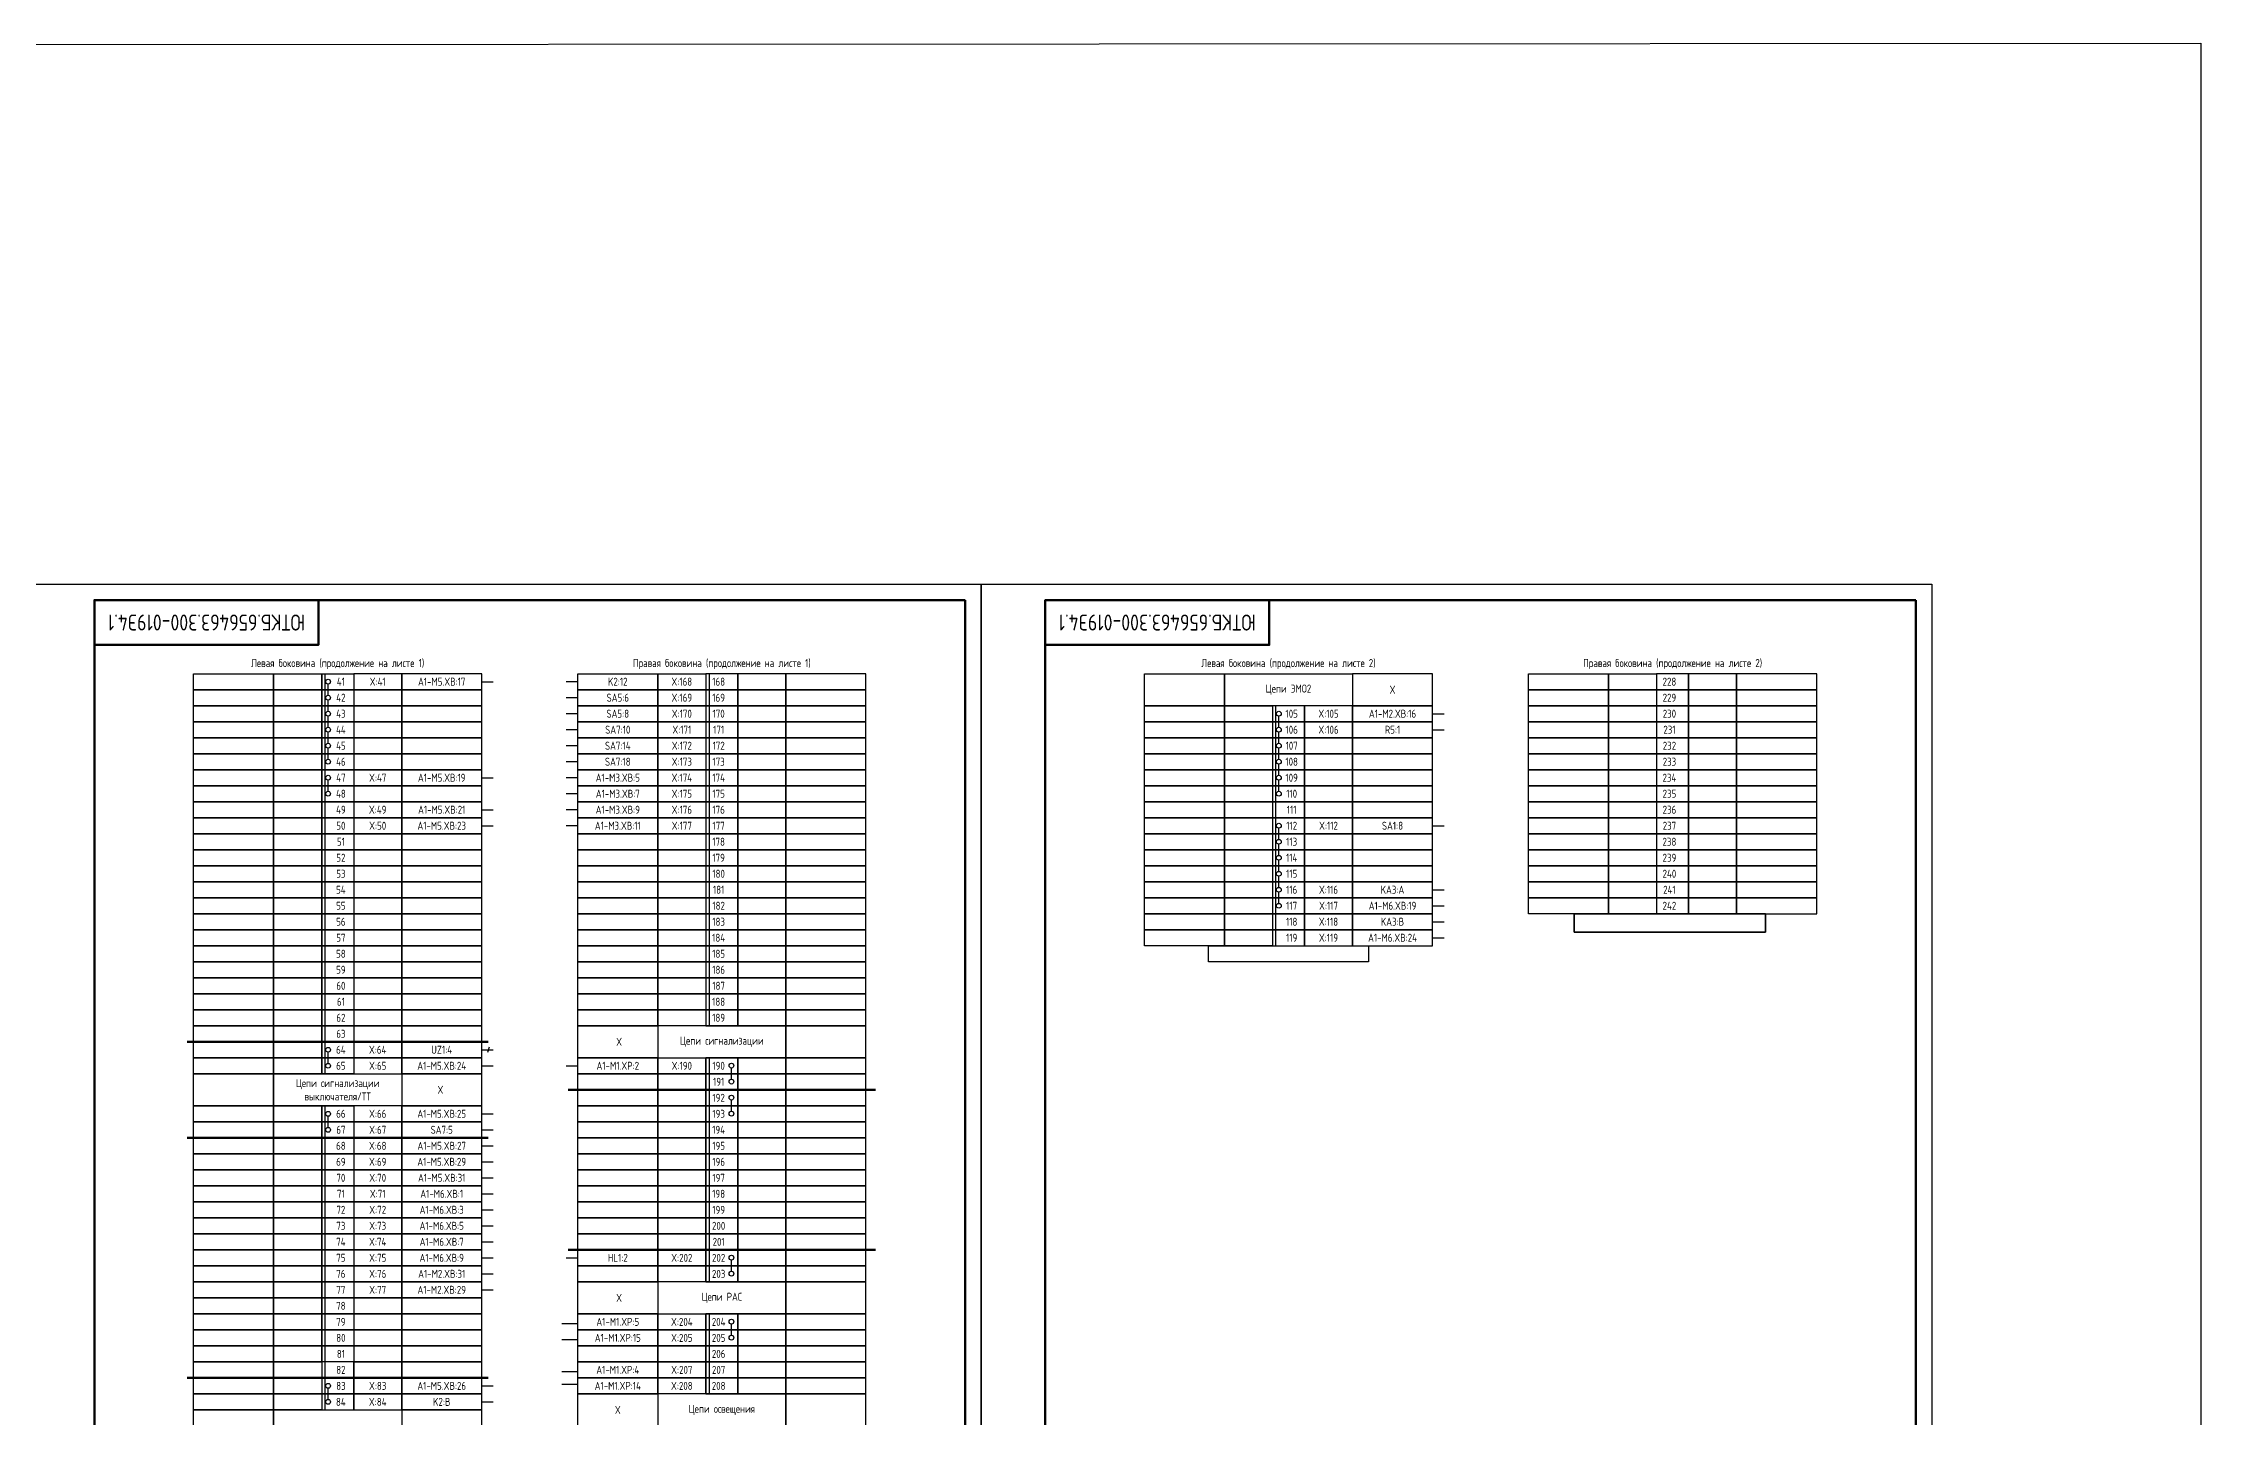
# Model space of a CAD drawing. Header units: millimetres. Extents: x -920 to 3495, y -90 to 589.
# Drawn here: x 2821 to 3495, y 160 to 589 of the extents above; entities that cross this region are included whole.
import ezdxf

# ---------------------------------------------------------------- set-up
doc = ezdxf.new("R2010")
doc.units = ezdxf.units.MM
doc.styles.add('Gost_type_A', font='GOST_A.TTF')

# ---------------------------------------------------------------- blocks, each defined once
blk = doc.blocks.new('Штамп угловой верхний')
at = {"lineweight": 50}
blk.add_lwpolyline([(0, 0), (70, 0), (70, -14), (0, -14)], close=True, dxfattribs=at)

msp = doc.modelspace()

# ---------------------------------------------------------------- linework, layer by layer
for p, q in [((2909, 392), (2909, 267)), ((3029, 392), (3029, 282)), ((2910, 385.25), (2910, 388.75)), ((2958, 389.5), (2961.62, 389.5)), ((2988, 389.5), (2984.38, 389.5)), ((2988, 384.5), (2984.38, 384.5)), ((2910, 380.25), (2910, 383.75)), ((2910, 375.25), (2910, 378.75)), ((2988, 379.5), (2984.38, 379.5)), ((3206, 382), (3206, 307)), ((3207, 375.25), (3207, 378.75)), ((3255, 379.5), (3258.62, 379.5)), ((2910, 370.25), (2910, 373.75)), ((2988, 374.5), (2984.38, 374.5)), ((3207, 370.25), (3207, 373.75)), ((3255, 374.5), (3258.62, 374.5)), ((2910, 365.25), (2910, 368.75)), ((2988, 369.5), (2984.38, 369.5)), ((2988, 364.5), (2984.38, 364.5)), ((3207, 365.25), (3207, 368.75)), ((2910, 355.25), (2910, 358.75)), ((2958, 359.5), (2961.62, 359.5)), ((2988, 359.5), (2984.38, 359.5)), ((3207, 360.25), (3207, 363.75)), ((3207, 355.25), (3207, 358.75)), ((2988, 354.5), (2984.38, 354.5)), ((2958, 349.5), (2961.62, 349.5)), ((2958, 344.5), (2961.62, 344.5)), ((2988, 349.5), (2984.38, 349.5)), ((2988, 344.5), (2984.38, 344.5)), ((3207, 340.25), (3207, 343.75)), ((3255, 344.5), (3258.62, 344.5)), ((3207, 335.25), (3207, 338.75)), ((3207, 330.25), (3207, 333.75)), ((3207, 325.25), (3207, 328.75)), ((3207, 320.25), (3207, 323.75)), ((3255, 324.5), (3258.62, 324.5)), ((3255, 319.5), (3258.62, 319.5)), ((3255, 314.5), (3258.62, 314.5)), ((3255, 309.5), (3258.62, 309.5)), ((2910, 270.25), (2910, 273.75)), ((2958, 274.5), (2961.62, 274.5)), ((2960.33, 275.31), (2959.75, 273.69)), ((2958, 269.5), (2961.62, 269.5)), ((2984.38, 269.5), (2988, 269.5)), ((2909, 257), (2909, 162)), ((2910, 250.25), (2910, 253.75)), ((2958, 254.5), (2961.62, 254.5)), ((2958, 249.5), (2961.62, 249.5)), ((2958, 244.5), (2961.62, 244.5)), ((2958, 239.5), (2961.62, 239.5)), ((2958, 234.5), (2961.62, 234.5)), ((2958, 229.5), (2961.62, 229.5)), ((2958, 224.5), (2961.62, 224.5)), ((2958, 219.5), (2961.62, 219.5)), ((2958, 214.5), (2961.62, 214.5)), ((2958, 209.5), (2961.62, 209.5)), ((2984.38, 209.5), (2988, 209.5)), ((2958, 204.5), (2961.62, 204.5)), ((2958, 199.5), (2961.62, 199.5)), ((2983, 189), (2988, 189)), ((2983, 184), (2988, 184)), ((2910, 165.25), (2910, 168.75)), ((2958, 169.5), (2961.62, 169.5)), ((2983, 174), (2988, 174)), ((2983, 170), (2988, 170)), ((2958, 164.5), (2961.62, 164.5))]:
    msp.add_line(p, q)
at = {"lineweight": 50}
for p, q in [((2866, 277), (2960, 277)), ((2985, 262), (3081, 262)), ((2866, 247), (2960, 247)), ((2985, 212), (3081, 212)), ((2866, 172), (2960, 172))]:
    msp.add_line(p, q, dxfattribs=at)
at = {"lineweight": -2}
for p, q in [((3036, 265.25), (3036, 268.75)), ((3036, 255.25), (3036, 258.75)), ((3036, 205.25), (3036, 208.75)), ((3036, 185.25), (3036, 188.75))]:
    msp.add_line(p, q, dxfattribs=at)
at = {"color": 94, "lineweight": 30}
msp.add_lwpolyline([(-920, 586), (3495, 589), (3495, -87), (-920, -90)], close=True, dxfattribs=at)
for points in [[(3114, 420), (3114, 0), (2817, 0), (2817, 420)], [(3411, 420), (3411, 0), (3114, 0), (3114, 420)], [(2868, 392), (2893, 392), (2893, 387), (2868, 387)], [(2893, 392), (2908, 392), (2908, 387), (2893, 387)], [(2908, 392), (2918, 392), (2918, 387), (2908, 387)], [(2933, 392), (2918, 392), (2918, 387), (2933, 387)], [(2958, 392), (2933, 392), (2933, 387), (2958, 387)], [(2988, 392), (3013, 392), (3013, 387), (2988, 387)], [(3013, 392), (3028, 392), (3028, 387), (3013, 387)], [(3038, 392), (3028, 392), (3028, 387), (3038, 387)], [(3053, 392), (3038, 392), (3038, 387), (3053, 387)], [(3078, 392), (3053, 392), (3053, 387), (3078, 387)], [(3165, 392), (3190, 392), (3190, 382), (3165, 382)], [(3190, 392), (3230, 392), (3230, 382), (3190, 382)], [(3255, 392), (3230, 392), (3230, 382), (3255, 382)], [(3285, 392), (3310, 392), (3310, 387), (3285, 387)], [(3310, 392), (3325, 392), (3325, 387), (3310, 387)], [(3335, 392), (3325, 392), (3325, 387), (3335, 387)], [(3350, 392), (3335, 392), (3335, 387), (3350, 387)], [(3375, 392), (3350, 392), (3350, 387), (3375, 387)], [(2868, 387), (2893, 387), (2893, 382), (2868, 382)], [(2893, 387), (2908, 387), (2908, 382), (2893, 382)], [(2908, 387), (2918, 387), (2918, 382), (2908, 382)], [(2933, 387), (2918, 387), (2918, 382), (2933, 382)], [(2958, 387), (2933, 387), (2933, 382), (2958, 382)], [(2988, 387), (3013, 387), (3013, 382), (2988, 382)], [(3013, 387), (3028, 387), (3028, 382), (3013, 382)], [(3038, 387), (3028, 387), (3028, 382), (3038, 382)], [(3053, 387), (3038, 387), (3038, 382), (3053, 382)], [(3078, 387), (3053, 387), (3053, 382), (3078, 382)], [(3285, 387), (3310, 387), (3310, 382), (3285, 382)], [(3310, 387), (3325, 387), (3325, 382), (3310, 382)], [(3335, 387), (3325, 387), (3325, 382), (3335, 382)], [(3350, 387), (3335, 387), (3335, 382), (3350, 382)], [(3375, 387), (3350, 387), (3350, 382), (3375, 382)], [(2868, 382), (2893, 382), (2893, 377), (2868, 377)], [(2893, 382), (2908, 382), (2908, 377), (2893, 377)], [(2908, 382), (2918, 382), (2918, 377), (2908, 377)], [(2933, 382), (2918, 382), (2918, 377), (2933, 377)], [(2958, 382), (2933, 382), (2933, 377), (2958, 377)], [(2988, 382), (3013, 382), (3013, 377), (2988, 377)], [(3013, 382), (3028, 382), (3028, 377), (3013, 377)], [(3038, 382), (3028, 382), (3028, 377), (3038, 377)], [(3053, 382), (3038, 382), (3038, 377), (3053, 377)], [(3078, 382), (3053, 382), (3053, 377), (3078, 377)], [(3165, 382), (3190, 382), (3190, 377), (3165, 377)], [(3190, 382), (3205, 382), (3205, 377), (3190, 377)], [(3215, 382), (3205, 382), (3205, 377), (3215, 377)], [(3230, 382), (3215, 382), (3215, 377), (3230, 377)], [(3255, 382), (3230, 382), (3230, 377), (3255, 377)], [(3285, 382), (3310, 382), (3310, 377), (3285, 377)], [(3310, 382), (3325, 382), (3325, 377), (3310, 377)], [(3335, 382), (3325, 382), (3325, 377), (3335, 377)], [(3350, 382), (3335, 382), (3335, 377), (3350, 377)], [(3375, 382), (3350, 382), (3350, 377), (3375, 377)], [(2868, 377), (2893, 377), (2893, 372), (2868, 372)], [(2868, 372), (2893, 372), (2893, 367), (2868, 367)], [(2893, 377), (2908, 377), (2908, 372), (2893, 372)], [(2893, 372), (2908, 372), (2908, 367), (2893, 367)], [(2908, 377), (2918, 377), (2918, 372), (2908, 372)], [(2908, 372), (2918, 372), (2918, 367), (2908, 367)], [(2933, 377), (2918, 377), (2918, 372), (2933, 372)], [(2933, 372), (2918, 372), (2918, 367), (2933, 367)], [(2958, 377), (2933, 377), (2933, 372), (2958, 372)], [(2958, 372), (2933, 372), (2933, 367), (2958, 367)], [(2988, 377), (3013, 377), (3013, 372), (2988, 372)], [(2988, 372), (3013, 372), (3013, 367), (2988, 367)], [(3013, 377), (3028, 377), (3028, 372), (3013, 372)], [(3013, 372), (3028, 372), (3028, 367), (3013, 367)], [(3038, 377), (3028, 377), (3028, 372), (3038, 372)], [(3038, 372), (3028, 372), (3028, 367), (3038, 367)], [(3053, 377), (3038, 377), (3038, 372), (3053, 372)], [(3053, 372), (3038, 372), (3038, 367), (3053, 367)], [(3078, 377), (3053, 377), (3053, 372), (3078, 372)], [(3078, 372), (3053, 372), (3053, 367), (3078, 367)], [(3165, 377), (3190, 377), (3190, 372), (3165, 372)], [(3165, 372), (3190, 372), (3190, 367), (3165, 367)], [(3190, 377), (3205, 377), (3205, 372), (3190, 372)], [(3190, 372), (3205, 372), (3205, 367), (3190, 367)], [(3215, 377), (3205, 377), (3205, 372), (3215, 372)], [(3215, 372), (3205, 372), (3205, 367), (3215, 367)], [(3230, 377), (3215, 377), (3215, 372), (3230, 372)], [(3230, 372), (3215, 372), (3215, 367), (3230, 367)], [(3255, 377), (3230, 377), (3230, 372), (3255, 372)], [(3255, 372), (3230, 372), (3230, 367), (3255, 367)], [(3285, 377), (3310, 377), (3310, 372), (3285, 372)], [(3285, 372), (3310, 372), (3310, 367), (3285, 367)], [(3310, 377), (3325, 377), (3325, 372), (3310, 372)], [(3310, 372), (3325, 372), (3325, 367), (3310, 367)], [(3335, 377), (3325, 377), (3325, 372), (3335, 372)], [(3335, 372), (3325, 372), (3325, 367), (3335, 367)], [(3350, 377), (3335, 377), (3335, 372), (3350, 372)], [(3350, 372), (3335, 372), (3335, 367), (3350, 367)], [(3375, 377), (3350, 377), (3350, 372), (3375, 372)], [(3375, 372), (3350, 372), (3350, 367), (3375, 367)], [(2868, 367), (2893, 367), (2893, 362), (2868, 362)], [(2893, 367), (2908, 367), (2908, 362), (2893, 362)], [(2908, 367), (2918, 367), (2918, 362), (2908, 362)], [(2933, 367), (2918, 367), (2918, 362), (2933, 362)], [(2958, 367), (2933, 367), (2933, 362), (2958, 362)], [(2988, 367), (3013, 367), (3013, 362), (2988, 362)], [(3013, 367), (3028, 367), (3028, 362), (3013, 362)], [(3038, 367), (3028, 367), (3028, 362), (3038, 362)], [(3053, 367), (3038, 367), (3038, 362), (3053, 362)], [(3078, 367), (3053, 367), (3053, 362), (3078, 362)], [(3165, 367), (3190, 367), (3190, 362), (3165, 362)], [(3190, 367), (3205, 367), (3205, 362), (3190, 362)], [(3215, 367), (3205, 367), (3205, 362), (3215, 362)], [(3230, 367), (3215, 367), (3215, 362), (3230, 362)], [(3255, 367), (3230, 367), (3230, 362), (3255, 362)], [(3285, 367), (3310, 367), (3310, 362), (3285, 362)], [(3310, 367), (3325, 367), (3325, 362), (3310, 362)], [(3335, 367), (3325, 367), (3325, 362), (3335, 362)], [(3350, 367), (3335, 367), (3335, 362), (3350, 362)], [(3375, 367), (3350, 367), (3350, 362), (3375, 362)], [(2868, 362), (2893, 362), (2893, 357), (2868, 357)], [(2893, 362), (2908, 362), (2908, 357), (2893, 357)], [(2908, 362), (2918, 362), (2918, 357), (2908, 357)], [(2933, 362), (2918, 362), (2918, 357), (2933, 357)], [(2958, 362), (2933, 362), (2933, 357), (2958, 357)], [(2988, 362), (3013, 362), (3013, 357), (2988, 357)], [(3013, 362), (3028, 362), (3028, 357), (3013, 357)], [(3038, 362), (3028, 362), (3028, 357), (3038, 357)], [(3053, 362), (3038, 362), (3038, 357), (3053, 357)], [(3078, 362), (3053, 362), (3053, 357), (3078, 357)], [(3165, 362), (3190, 362), (3190, 357), (3165, 357)], [(3190, 362), (3205, 362), (3205, 357), (3190, 357)], [(3215, 362), (3205, 362), (3205, 357), (3215, 357)], [(3230, 362), (3215, 362), (3215, 357), (3230, 357)], [(3255, 362), (3230, 362), (3230, 357), (3255, 357)], [(3285, 362), (3310, 362), (3310, 357), (3285, 357)], [(3310, 362), (3325, 362), (3325, 357), (3310, 357)], [(3335, 362), (3325, 362), (3325, 357), (3335, 357)], [(3350, 362), (3335, 362), (3335, 357), (3350, 357)], [(3375, 362), (3350, 362), (3350, 357), (3375, 357)], [(2868, 357), (2893, 357), (2893, 352), (2868, 352)], [(2868, 352), (2893, 352), (2893, 347), (2868, 347)], [(2893, 357), (2908, 357), (2908, 352), (2893, 352)], [(2893, 352), (2908, 352), (2908, 347), (2893, 347)], [(2908, 357), (2918, 357), (2918, 352), (2908, 352)], [(2908, 352), (2918, 352), (2918, 347), (2908, 347)], [(2933, 357), (2918, 357), (2918, 352), (2933, 352)], [(2933, 352), (2918, 352), (2918, 347), (2933, 347)], [(2958, 357), (2933, 357), (2933, 352), (2958, 352)], [(2958, 352), (2933, 352), (2933, 347), (2958, 347)], [(2988, 357), (3013, 357), (3013, 352), (2988, 352)], [(2988, 352), (3013, 352), (3013, 347), (2988, 347)], [(3013, 357), (3028, 357), (3028, 352), (3013, 352)], [(3013, 352), (3028, 352), (3028, 347), (3013, 347)], [(3038, 357), (3028, 357), (3028, 352), (3038, 352)], [(3038, 352), (3028, 352), (3028, 347), (3038, 347)], [(3053, 357), (3038, 357), (3038, 352), (3053, 352)], [(3053, 352), (3038, 352), (3038, 347), (3053, 347)], [(3078, 357), (3053, 357), (3053, 352), (3078, 352)], [(3078, 352), (3053, 352), (3053, 347), (3078, 347)], [(3165, 357), (3190, 357), (3190, 352), (3165, 352)], [(3165, 352), (3190, 352), (3190, 347), (3165, 347)], [(3190, 357), (3205, 357), (3205, 352), (3190, 352)], [(3190, 352), (3205, 352), (3205, 347), (3190, 347)], [(3215, 357), (3205, 357), (3205, 352), (3215, 352)], [(3215, 352), (3205, 352), (3205, 347), (3215, 347)], [(3230, 357), (3215, 357), (3215, 352), (3230, 352)], [(3230, 352), (3215, 352), (3215, 347), (3230, 347)], [(3255, 357), (3230, 357), (3230, 352), (3255, 352)], [(3255, 352), (3230, 352), (3230, 347), (3255, 347)], [(3285, 357), (3310, 357), (3310, 352), (3285, 352)], [(3285, 352), (3310, 352), (3310, 347), (3285, 347)], [(3310, 357), (3325, 357), (3325, 352), (3310, 352)], [(3310, 352), (3325, 352), (3325, 347), (3310, 347)], [(3335, 357), (3325, 357), (3325, 352), (3335, 352)], [(3335, 352), (3325, 352), (3325, 347), (3335, 347)], [(3350, 357), (3335, 357), (3335, 352), (3350, 352)], [(3350, 352), (3335, 352), (3335, 347), (3350, 347)], [(3375, 357), (3350, 357), (3350, 352), (3375, 352)], [(3375, 352), (3350, 352), (3350, 347), (3375, 347)], [(2868, 347), (2893, 347), (2893, 342), (2868, 342)], [(2893, 347), (2908, 347), (2908, 342), (2893, 342)], [(2908, 347), (2918, 347), (2918, 342), (2908, 342)], [(2933, 347), (2918, 347), (2918, 342), (2933, 342)], [(2958, 347), (2933, 347), (2933, 342), (2958, 342)], [(2988, 347), (3013, 347), (3013, 342), (2988, 342)], [(3013, 347), (3028, 347), (3028, 342), (3013, 342)], [(3038, 347), (3028, 347), (3028, 342), (3038, 342)], [(3053, 347), (3038, 347), (3038, 342), (3053, 342)], [(3078, 347), (3053, 347), (3053, 342), (3078, 342)], [(3165, 347), (3190, 347), (3190, 342), (3165, 342)], [(3190, 347), (3205, 347), (3205, 342), (3190, 342)], [(3215, 347), (3205, 347), (3205, 342), (3215, 342)], [(3230, 347), (3215, 347), (3215, 342), (3230, 342)], [(3255, 347), (3230, 347), (3230, 342), (3255, 342)], [(3285, 347), (3310, 347), (3310, 342), (3285, 342)], [(3310, 347), (3325, 347), (3325, 342), (3310, 342)], [(3335, 347), (3325, 347), (3325, 342), (3335, 342)], [(3350, 347), (3335, 347), (3335, 342), (3350, 342)], [(3375, 347), (3350, 347), (3350, 342), (3375, 342)], [(2868, 342), (2893, 342), (2893, 337), (2868, 337)], [(2893, 342), (2908, 342), (2908, 337), (2893, 337)], [(2908, 342), (2918, 342), (2918, 337), (2908, 337)], [(2933, 342), (2918, 342), (2918, 337), (2933, 337)], [(2958, 342), (2933, 342), (2933, 337), (2958, 337)], [(2988, 342), (3013, 342), (3013, 337), (2988, 337)], [(3013, 342), (3028, 342), (3028, 337), (3013, 337)], [(3038, 342), (3028, 342), (3028, 337), (3038, 337)], [(3053, 342), (3038, 342), (3038, 337), (3053, 337)], [(3078, 342), (3053, 342), (3053, 337), (3078, 337)], [(3165, 342), (3190, 342), (3190, 337), (3165, 337)], [(3190, 342), (3205, 342), (3205, 337), (3190, 337)], [(3215, 342), (3205, 342), (3205, 337), (3215, 337)], [(3230, 342), (3215, 342), (3215, 337), (3230, 337)], [(3255, 342), (3230, 342), (3230, 337), (3255, 337)], [(3285, 342), (3310, 342), (3310, 337), (3285, 337)], [(3310, 342), (3325, 342), (3325, 337), (3310, 337)], [(3335, 342), (3325, 342), (3325, 337), (3335, 337)], [(3350, 342), (3335, 342), (3335, 337), (3350, 337)], [(3375, 342), (3350, 342), (3350, 337), (3375, 337)], [(2868, 337), (2893, 337), (2893, 332), (2868, 332)], [(2868, 332), (2893, 332), (2893, 327), (2868, 327)], [(2893, 337), (2908, 337), (2908, 332), (2893, 332)], [(2893, 332), (2908, 332), (2908, 327), (2893, 327)], [(2908, 337), (2918, 337), (2918, 332), (2908, 332)], [(2908, 332), (2918, 332), (2918, 327), (2908, 327)], [(2933, 337), (2918, 337), (2918, 332), (2933, 332)], [(2933, 332), (2918, 332), (2918, 327), (2933, 327)], [(2958, 337), (2933, 337), (2933, 332), (2958, 332)], [(2958, 332), (2933, 332), (2933, 327), (2958, 327)], [(2988, 337), (3013, 337), (3013, 332), (2988, 332)], [(2988, 332), (3013, 332), (3013, 327), (2988, 327)], [(3013, 337), (3028, 337), (3028, 332), (3013, 332)], [(3013, 332), (3028, 332), (3028, 327), (3013, 327)], [(3038, 337), (3028, 337), (3028, 332), (3038, 332)], [(3038, 332), (3028, 332), (3028, 327), (3038, 327)], [(3053, 337), (3038, 337), (3038, 332), (3053, 332)], [(3053, 332), (3038, 332), (3038, 327), (3053, 327)], [(3078, 337), (3053, 337), (3053, 332), (3078, 332)], [(3078, 332), (3053, 332), (3053, 327), (3078, 327)], [(3165, 337), (3190, 337), (3190, 332), (3165, 332)], [(3165, 332), (3190, 332), (3190, 327), (3165, 327)], [(3190, 337), (3205, 337), (3205, 332), (3190, 332)], [(3190, 332), (3205, 332), (3205, 327), (3190, 327)], [(3215, 337), (3205, 337), (3205, 332), (3215, 332)], [(3215, 332), (3205, 332), (3205, 327), (3215, 327)], [(3230, 337), (3215, 337), (3215, 332), (3230, 332)], [(3230, 332), (3215, 332), (3215, 327), (3230, 327)], [(3255, 337), (3230, 337), (3230, 332), (3255, 332)], [(3255, 332), (3230, 332), (3230, 327), (3255, 327)], [(3285, 337), (3310, 337), (3310, 332), (3285, 332)], [(3285, 332), (3310, 332), (3310, 327), (3285, 327)], [(3310, 337), (3325, 337), (3325, 332), (3310, 332)], [(3310, 332), (3325, 332), (3325, 327), (3310, 327)], [(3335, 337), (3325, 337), (3325, 332), (3335, 332)], [(3335, 332), (3325, 332), (3325, 327), (3335, 327)], [(3350, 337), (3335, 337), (3335, 332), (3350, 332)], [(3350, 332), (3335, 332), (3335, 327), (3350, 327)], [(3375, 337), (3350, 337), (3350, 332), (3375, 332)], [(3375, 332), (3350, 332), (3350, 327), (3375, 327)], [(2868, 327), (2893, 327), (2893, 322), (2868, 322)], [(2893, 327), (2908, 327), (2908, 322), (2893, 322)], [(2908, 327), (2918, 327), (2918, 322), (2908, 322)], [(2933, 327), (2918, 327), (2918, 322), (2933, 322)], [(2958, 327), (2933, 327), (2933, 322), (2958, 322)], [(2988, 327), (3013, 327), (3013, 322), (2988, 322)], [(3013, 327), (3028, 327), (3028, 322), (3013, 322)], [(3038, 327), (3028, 327), (3028, 322), (3038, 322)], [(3053, 327), (3038, 327), (3038, 322), (3053, 322)], [(3078, 327), (3053, 327), (3053, 322), (3078, 322)], [(3165, 327), (3190, 327), (3190, 322), (3165, 322)], [(3190, 327), (3205, 327), (3205, 322), (3190, 322)], [(3215, 327), (3205, 327), (3205, 322), (3215, 322)], [(3230, 327), (3215, 327), (3215, 322), (3230, 322)], [(3255, 327), (3230, 327), (3230, 322), (3255, 322)], [(3285, 327), (3310, 327), (3310, 322), (3285, 322)], [(3310, 327), (3325, 327), (3325, 322), (3310, 322)], [(3335, 327), (3325, 327), (3325, 322), (3335, 322)], [(3350, 327), (3335, 327), (3335, 322), (3350, 322)], [(3375, 327), (3350, 327), (3350, 322), (3375, 322)], [(2868, 322), (2893, 322), (2893, 317), (2868, 317)], [(2868, 317), (2893, 317), (2893, 312), (2868, 312)], [(2893, 322), (2908, 322), (2908, 317), (2893, 317)], [(2893, 317), (2908, 317), (2908, 312), (2893, 312)], [(2908, 322), (2918, 322), (2918, 317), (2908, 317)], [(2908, 317), (2918, 317), (2918, 312), (2908, 312)], [(2933, 322), (2918, 322), (2918, 317), (2933, 317)], [(2933, 317), (2918, 317), (2918, 312), (2933, 312)], [(2958, 322), (2933, 322), (2933, 317), (2958, 317)], [(2958, 317), (2933, 317), (2933, 312), (2958, 312)], [(2988, 322), (3013, 322), (3013, 317), (2988, 317)], [(2988, 317), (3013, 317), (3013, 312), (2988, 312)], [(3013, 322), (3028, 322), (3028, 317), (3013, 317)], [(3013, 317), (3028, 317), (3028, 312), (3013, 312)], [(3038, 322), (3028, 322), (3028, 317), (3038, 317)], [(3038, 317), (3028, 317), (3028, 312), (3038, 312)], [(3053, 322), (3038, 322), (3038, 317), (3053, 317)], [(3053, 317), (3038, 317), (3038, 312), (3053, 312)], [(3078, 322), (3053, 322), (3053, 317), (3078, 317)], [(3078, 317), (3053, 317), (3053, 312), (3078, 312)], [(3165, 322), (3190, 322), (3190, 317), (3165, 317)], [(3165, 317), (3190, 317), (3190, 312), (3165, 312)], [(3190, 322), (3205, 322), (3205, 317), (3190, 317)], [(3190, 317), (3205, 317), (3205, 312), (3190, 312)], [(3215, 322), (3205, 322), (3205, 317), (3215, 317)], [(3215, 317), (3205, 317), (3205, 312), (3215, 312)], [(3230, 322), (3215, 322), (3215, 317), (3230, 317)], [(3230, 317), (3215, 317), (3215, 312), (3230, 312)], [(3255, 322), (3230, 322), (3230, 317), (3255, 317)], [(3255, 317), (3230, 317), (3230, 312), (3255, 312)], [(3285, 322), (3310, 322), (3310, 317), (3285, 317)], [(3299.22, 317.01), (3359.06, 317.01), (3359.06, 311.23), (3299.22, 311.23)], [(3299.22, 311.23), (3359.06, 311.23), (3359.06, 317), (3299.22, 317)], [(3310, 322), (3325, 322), (3325, 317), (3310, 317)], [(3335, 322), (3325, 322), (3325, 317), (3335, 317)], [(3350, 322), (3335, 322), (3335, 317), (3350, 317)], [(3375, 322), (3350, 322), (3350, 317), (3375, 317)], [(2868, 312), (2893, 312), (2893, 307), (2868, 307)], [(2893, 312), (2908, 312), (2908, 307), (2893, 307)], [(2908, 312), (2918, 312), (2918, 307), (2908, 307)], [(2933, 312), (2918, 312), (2918, 307), (2933, 307)], [(2958, 312), (2933, 312), (2933, 307), (2958, 307)], [(2988, 312), (3013, 312), (3013, 307), (2988, 307)], [(3013, 312), (3028, 312), (3028, 307), (3013, 307)], [(3038, 312), (3028, 312), (3028, 307), (3038, 307)], [(3053, 312), (3038, 312), (3038, 307), (3053, 307)], [(3078, 312), (3053, 312), (3053, 307), (3078, 307)], [(3165, 312), (3190, 312), (3190, 307), (3165, 307)], [(3190, 312), (3205, 312), (3205, 307), (3190, 307)], [(3215, 312), (3205, 312), (3205, 307), (3215, 307)], [(3230, 312), (3215, 312), (3215, 307), (3230, 307)], [(3255, 312), (3230, 312), (3230, 307), (3255, 307)], [(2868, 307), (2893, 307), (2893, 302), (2868, 302)], [(2893, 307), (2908, 307), (2908, 302), (2893, 302)], [(2908, 307), (2918, 307), (2918, 302), (2908, 302)], [(2933, 307), (2918, 307), (2918, 302), (2933, 302)], [(2958, 307), (2933, 307), (2933, 302), (2958, 302)], [(2988, 307), (3013, 307), (3013, 302), (2988, 302)], [(3013, 307), (3028, 307), (3028, 302), (3013, 302)], [(3038, 307), (3028, 307), (3028, 302), (3038, 302)], [(3053, 307), (3038, 307), (3038, 302), (3053, 302)], [(3078, 307), (3053, 307), (3053, 302), (3078, 302)], [(3185, 307), (3235, 307), (3235, 302), (3185, 302)], [(2868, 302), (2893, 302), (2893, 297), (2868, 297)], [(2868, 297), (2893, 297), (2893, 292), (2868, 292)], [(2893, 302), (2908, 302), (2908, 297), (2893, 297)], [(2893, 297), (2908, 297), (2908, 292), (2893, 292)], [(2908, 302), (2918, 302), (2918, 297), (2908, 297)], [(2908, 297), (2918, 297), (2918, 292), (2908, 292)], [(2933, 302), (2918, 302), (2918, 297), (2933, 297)], [(2933, 297), (2918, 297), (2918, 292), (2933, 292)], [(2958, 302), (2933, 302), (2933, 297), (2958, 297)], [(2958, 297), (2933, 297), (2933, 292), (2958, 292)], [(2988, 302), (3013, 302), (3013, 297), (2988, 297)], [(2988, 297), (3013, 297), (3013, 292), (2988, 292)], [(3013, 302), (3028, 302), (3028, 297), (3013, 297)], [(3013, 297), (3028, 297), (3028, 292), (3013, 292)], [(3038, 302), (3028, 302), (3028, 297), (3038, 297)], [(3038, 297), (3028, 297), (3028, 292), (3038, 292)], [(3053, 302), (3038, 302), (3038, 297), (3053, 297)], [(3053, 297), (3038, 297), (3038, 292), (3053, 292)], [(3078, 302), (3053, 302), (3053, 297), (3078, 297)], [(3078, 297), (3053, 297), (3053, 292), (3078, 292)], [(2868, 292), (2893, 292), (2893, 287), (2868, 287)], [(2893, 292), (2908, 292), (2908, 287), (2893, 287)], [(2908, 292), (2918, 292), (2918, 287), (2908, 287)], [(2933, 292), (2918, 292), (2918, 287), (2933, 287)], [(2958, 292), (2933, 292), (2933, 287), (2958, 287)], [(2988, 292), (3013, 292), (3013, 287), (2988, 287)], [(3013, 292), (3028, 292), (3028, 287), (3013, 287)], [(3038, 292), (3028, 292), (3028, 287), (3038, 287)], [(3053, 292), (3038, 292), (3038, 287), (3053, 287)], [(3078, 292), (3053, 292), (3053, 287), (3078, 287)], [(2868, 287), (2893, 287), (2893, 282), (2868, 282)], [(2893, 287), (2908, 287), (2908, 282), (2893, 282)], [(2908, 287), (2918, 287), (2918, 282), (2908, 282)], [(2933, 287), (2918, 287), (2918, 282), (2933, 282)], [(2958, 287), (2933, 287), (2933, 282), (2958, 282)], [(2988, 287), (3013, 287), (3013, 282), (2988, 282)], [(3013, 287), (3028, 287), (3028, 282), (3013, 282)], [(3038, 287), (3028, 287), (3028, 282), (3038, 282)], [(3053, 287), (3038, 287), (3038, 282), (3053, 282)], [(3078, 287), (3053, 287), (3053, 282), (3078, 282)], [(2868, 282), (2893, 282), (2893, 277), (2868, 277)], [(2868, 277), (2893, 277), (2893, 272), (2868, 272)], [(2893, 282), (2908, 282), (2908, 277), (2893, 277)], [(2893, 277), (2908, 277), (2908, 272), (2893, 272)], [(2908, 282), (2918, 282), (2918, 277), (2908, 277)], [(2908, 277), (2918, 277), (2918, 272), (2908, 272)], [(2933, 282), (2918, 282), (2918, 277), (2933, 277)], [(2933, 277), (2918, 277), (2918, 272), (2933, 272)], [(2958, 282), (2933, 282), (2933, 277), (2958, 277)], [(2958, 277), (2933, 277), (2933, 272), (2958, 272)], [(2988, 282), (3013, 282), (3013, 272), (2988, 272)], [(3053, 282), (3013, 282), (3013, 272), (3053, 272)], [(3078, 282), (3053, 282), (3053, 272), (3078, 272)], [(2868, 272), (2893, 272), (2893, 267), (2868, 267)], [(2893, 272), (2908, 272), (2908, 267), (2893, 267)], [(2908, 272), (2918, 272), (2918, 267), (2908, 267)], [(2933, 272), (2918, 272), (2918, 267), (2933, 267)], [(2958, 272), (2933, 272), (2933, 267), (2958, 267)], [(2988, 272), (3013, 272), (3013, 267), (2988, 267)], [(3013, 272), (3028, 272), (3028, 267), (3013, 267)], [(3038, 272), (3028, 272), (3028, 267), (3038, 267)], [(3028, 272), (3029, 272), (3029, 202), (3028, 202)], [(3053, 272), (3038, 272), (3038, 267), (3053, 267)], [(3078, 272), (3053, 272), (3053, 267), (3078, 267)], [(2868, 267), (2893, 267), (2893, 257), (2868, 257)], [(2893, 267), (2933, 267), (2933, 257), (2893, 257)], [(2958, 267), (2933, 267), (2933, 257), (2958, 257)], [(2988, 267), (3013, 267), (3013, 262), (2988, 262)], [(3013, 267), (3028, 267), (3028, 262), (3013, 262)], [(3038, 267), (3028, 267), (3028, 262), (3038, 262)], [(3053, 267), (3038, 267), (3038, 262), (3053, 262)], [(3078, 267), (3053, 267), (3053, 262), (3078, 262)], [(2868, 257), (2893, 257), (2893, 252), (2868, 252)], [(2893, 257), (2908, 257), (2908, 252), (2893, 252)], [(2908, 257), (2918, 257), (2918, 252), (2908, 252)], [(2933, 257), (2918, 257), (2918, 252), (2933, 252)], [(2958, 257), (2933, 257), (2933, 252), (2958, 252)], [(2988, 262), (3013, 262), (3013, 257), (2988, 257)], [(2988, 257), (3013, 257), (3013, 252), (2988, 252)], [(3013, 262), (3028, 262), (3028, 257), (3013, 257)], [(3013, 257), (3028, 257), (3028, 252), (3013, 252)], [(3038, 262), (3028, 262), (3028, 257), (3038, 257)], [(3038, 257), (3028, 257), (3028, 252), (3038, 252)], [(3053, 262), (3038, 262), (3038, 257), (3053, 257)], [(3053, 257), (3038, 257), (3038, 252), (3053, 252)], [(3078, 262), (3053, 262), (3053, 257), (3078, 257)], [(3078, 257), (3053, 257), (3053, 252), (3078, 252)], [(2868, 252), (2893, 252), (2893, 247), (2868, 247)], [(2893, 252), (2908, 252), (2908, 247), (2893, 247)], [(2908, 252), (2918, 252), (2918, 247), (2908, 247)], [(2933, 252), (2918, 252), (2918, 247), (2933, 247)], [(2958, 252), (2933, 252), (2933, 247), (2958, 247)], [(2988, 252), (3013, 252), (3013, 247), (2988, 247)], [(3013, 252), (3028, 252), (3028, 247), (3013, 247)], [(3038, 252), (3028, 252), (3028, 247), (3038, 247)], [(3053, 252), (3038, 252), (3038, 247), (3053, 247)], [(3078, 252), (3053, 252), (3053, 247), (3078, 247)], [(2868, 247), (2893, 247), (2893, 242), (2868, 242)], [(2893, 247), (2908, 247), (2908, 242), (2893, 242)], [(2908, 247), (2918, 247), (2918, 242), (2908, 242)], [(2933, 247), (2918, 247), (2918, 242), (2933, 242)], [(2958, 247), (2933, 247), (2933, 242), (2958, 242)], [(2988, 247), (3013, 247), (3013, 242), (2988, 242)], [(3013, 247), (3028, 247), (3028, 242), (3013, 242)], [(3038, 247), (3028, 247), (3028, 242), (3038, 242)], [(3053, 247), (3038, 247), (3038, 242), (3053, 242)], [(3078, 247), (3053, 247), (3053, 242), (3078, 242)], [(2868, 242), (2893, 242), (2893, 237), (2868, 237)], [(2868, 237), (2893, 237), (2893, 232), (2868, 232)], [(2893, 242), (2908, 242), (2908, 237), (2893, 237)], [(2893, 237), (2908, 237), (2908, 232), (2893, 232)], [(2908, 242), (2918, 242), (2918, 237), (2908, 237)], [(2908, 237), (2918, 237), (2918, 232), (2908, 232)], [(2933, 242), (2918, 242), (2918, 237), (2933, 237)], [(2933, 237), (2918, 237), (2918, 232), (2933, 232)], [(2958, 242), (2933, 242), (2933, 237), (2958, 237)], [(2958, 237), (2933, 237), (2933, 232), (2958, 232)], [(2988, 242), (3013, 242), (3013, 237), (2988, 237)], [(2988, 237), (3013, 237), (3013, 232), (2988, 232)], [(3013, 242), (3028, 242), (3028, 237), (3013, 237)], [(3013, 237), (3028, 237), (3028, 232), (3013, 232)], [(3038, 242), (3028, 242), (3028, 237), (3038, 237)], [(3038, 237), (3028, 237), (3028, 232), (3038, 232)], [(3053, 242), (3038, 242), (3038, 237), (3053, 237)], [(3053, 237), (3038, 237), (3038, 232), (3053, 232)], [(3078, 242), (3053, 242), (3053, 237), (3078, 237)], [(3078, 237), (3053, 237), (3053, 232), (3078, 232)], [(2868, 232), (2893, 232), (2893, 227), (2868, 227)], [(2893, 232), (2908, 232), (2908, 227), (2893, 227)], [(2908, 232), (2918, 232), (2918, 227), (2908, 227)], [(2933, 232), (2918, 232), (2918, 227), (2933, 227)], [(2958, 232), (2933, 232), (2933, 227), (2958, 227)], [(2988, 232), (3013, 232), (3013, 227), (2988, 227)], [(3013, 232), (3028, 232), (3028, 227), (3013, 227)], [(3038, 232), (3028, 232), (3028, 227), (3038, 227)], [(3053, 232), (3038, 232), (3038, 227), (3053, 227)], [(3078, 232), (3053, 232), (3053, 227), (3078, 227)], [(2868, 227), (2893, 227), (2893, 222), (2868, 222)], [(2893, 227), (2908, 227), (2908, 222), (2893, 222)], [(2908, 227), (2918, 227), (2918, 222), (2908, 222)], [(2933, 227), (2918, 227), (2918, 222), (2933, 222)], [(2958, 227), (2933, 227), (2933, 222), (2958, 222)], [(2988, 227), (3013, 227), (3013, 222), (2988, 222)], [(3013, 227), (3028, 227), (3028, 222), (3013, 222)], [(3038, 227), (3028, 227), (3028, 222), (3038, 222)], [(3053, 227), (3038, 227), (3038, 222), (3053, 222)], [(3078, 227), (3053, 227), (3053, 222), (3078, 222)], [(2868, 222), (2893, 222), (2893, 217), (2868, 217)], [(2868, 217), (2893, 217), (2893, 212), (2868, 212)], [(2893, 222), (2908, 222), (2908, 217), (2893, 217)], [(2893, 217), (2908, 217), (2908, 212), (2893, 212)], [(2908, 222), (2918, 222), (2918, 217), (2908, 217)], [(2908, 217), (2918, 217), (2918, 212), (2908, 212)], [(2933, 222), (2918, 222), (2918, 217), (2933, 217)], [(2933, 217), (2918, 217), (2918, 212), (2933, 212)], [(2958, 222), (2933, 222), (2933, 217), (2958, 217)], [(2958, 217), (2933, 217), (2933, 212), (2958, 212)], [(2988, 222), (3013, 222), (3013, 217), (2988, 217)], [(2988, 217), (3013, 217), (3013, 212), (2988, 212)], [(3013, 222), (3028, 222), (3028, 217), (3013, 217)], [(3013, 217), (3028, 217), (3028, 212), (3013, 212)], [(3038, 222), (3028, 222), (3028, 217), (3038, 217)], [(3038, 217), (3028, 217), (3028, 212), (3038, 212)], [(3053, 222), (3038, 222), (3038, 217), (3053, 217)], [(3053, 217), (3038, 217), (3038, 212), (3053, 212)], [(3078, 222), (3053, 222), (3053, 217), (3078, 217)], [(3078, 217), (3053, 217), (3053, 212), (3078, 212)], [(2868, 212), (2893, 212), (2893, 207), (2868, 207)], [(2893, 212), (2908, 212), (2908, 207), (2893, 207)], [(2908, 212), (2918, 212), (2918, 207), (2908, 207)], [(2933, 212), (2918, 212), (2918, 207), (2933, 207)], [(2958, 212), (2933, 212), (2933, 207), (2958, 207)], [(2988, 212), (3013, 212), (3013, 207), (2988, 207)], [(3013, 212), (3028, 212), (3028, 207), (3013, 207)], [(3038, 212), (3028, 212), (3028, 207), (3038, 207)], [(3053, 212), (3038, 212), (3038, 207), (3053, 207)], [(3078, 212), (3053, 212), (3053, 207), (3078, 207)], [(2868, 207), (2893, 207), (2893, 202), (2868, 202)], [(2893, 207), (2908, 207), (2908, 202), (2893, 202)], [(2908, 207), (2918, 207), (2918, 202), (2908, 202)], [(2933, 207), (2918, 207), (2918, 202), (2933, 202)], [(2958, 207), (2933, 207), (2933, 202), (2958, 202)], [(2988, 207), (3013, 207), (3013, 202), (2988, 202)], [(3013, 207), (3028, 207), (3028, 202), (3013, 202)], [(3038, 207), (3028, 207), (3028, 202), (3038, 202)], [(3053, 207), (3038, 207), (3038, 202), (3053, 202)], [(3078, 207), (3053, 207), (3053, 202), (3078, 202)], [(2868, 202), (2893, 202), (2893, 197), (2868, 197)], [(2868, 197), (2893, 197), (2893, 192), (2868, 192)], [(2893, 202), (2908, 202), (2908, 197), (2893, 197)], [(2893, 197), (2908, 197), (2908, 192), (2893, 192)], [(2908, 202), (2918, 202), (2918, 197), (2908, 197)], [(2908, 197), (2918, 197), (2918, 192), (2908, 192)], [(2933, 202), (2918, 202), (2918, 197), (2933, 197)], [(2933, 197), (2918, 197), (2918, 192), (2933, 192)], [(2958, 202), (2933, 202), (2933, 197), (2958, 197)], [(2958, 197), (2933, 197), (2933, 192), (2958, 192)], [(2988, 202), (3013, 202), (3013, 192), (2988, 192)], [(2988, 202), (3013, 202), (3013, 192), (2988, 192)], [(3053, 202), (3013, 202), (3013, 192), (3053, 192)], [(3078, 202), (3053, 202), (3053, 192), (3078, 192)], [(2868, 192), (2893, 192), (2893, 187), (2868, 187)], [(2893, 192), (2908, 192), (2908, 187), (2893, 187)], [(2908, 192), (2918, 192), (2918, 187), (2908, 187)], [(2933, 192), (2918, 192), (2918, 187), (2933, 187)], [(2958, 192), (2933, 192), (2933, 187), (2958, 187)], [(2988, 192), (3013, 192), (3013, 187), (2988, 187)], [(3013, 192), (3028, 192), (3028, 187), (3013, 187)], [(3038, 192), (3028, 192), (3028, 187), (3038, 187)], [(3028, 192), (3029, 192), (3029, 167), (3028, 167)], [(3053, 192), (3038, 192), (3038, 187), (3053, 187)], [(3078, 192), (3053, 192), (3053, 187), (3078, 187)], [(2868, 187), (2893, 187), (2893, 182), (2868, 182)], [(2868, 182), (2893, 182), (2893, 177), (2868, 177)], [(2893, 187), (2908, 187), (2908, 182), (2893, 182)], [(2893, 182), (2908, 182), (2908, 177), (2893, 177)], [(2908, 187), (2918, 187), (2918, 182), (2908, 182)], [(2908, 182), (2918, 182), (2918, 177), (2908, 177)], [(2933, 187), (2918, 187), (2918, 182), (2933, 182)], [(2933, 182), (2918, 182), (2918, 177), (2933, 177)], [(2958, 187), (2933, 187), (2933, 182), (2958, 182)], [(2958, 182), (2933, 182), (2933, 177), (2958, 177)], [(2988, 187), (3013, 187), (3013, 182), (2988, 182)], [(2988, 182), (3013, 182), (3013, 177), (2988, 177)], [(3013, 187), (3028, 187), (3028, 182), (3013, 182)], [(3013, 182), (3028, 182), (3028, 177), (3013, 177)], [(3038, 187), (3028, 187), (3028, 182), (3038, 182)], [(3038, 182), (3028, 182), (3028, 177), (3038, 177)], [(3053, 187), (3038, 187), (3038, 182), (3053, 182)], [(3053, 182), (3038, 182), (3038, 177), (3053, 177)], [(3078, 187), (3053, 187), (3053, 182), (3078, 182)], [(3078, 182), (3053, 182), (3053, 177), (3078, 177)], [(2868, 177), (2893, 177), (2893, 172), (2868, 172)], [(2893, 177), (2908, 177), (2908, 172), (2893, 172)], [(2918, 177), (2908, 177), (2908, 172), (2918, 172)], [(2933, 177), (2918, 177), (2918, 172), (2933, 172)], [(2958, 177), (2933, 177), (2933, 172), (2958, 172)], [(2988, 177), (3013, 177), (3013, 172), (2988, 172)], [(3013, 177), (3028, 177), (3028, 172), (3013, 172)], [(3038, 177), (3028, 177), (3028, 172), (3038, 172)], [(3053, 177), (3038, 177), (3038, 172), (3053, 172)], [(3078, 177), (3053, 177), (3053, 172), (3078, 172)], [(2868, 172), (2893, 172), (2893, 167), (2868, 167)], [(2893, 172), (2908, 172), (2908, 167), (2893, 167)], [(2918, 172), (2908, 172), (2908, 167), (2918, 167)], [(2933, 172), (2918, 172), (2918, 167), (2933, 167)], [(2958, 172), (2933, 172), (2933, 167), (2958, 167)], [(2988, 172), (3013, 172), (3013, 167), (2988, 167)], [(3013, 172), (3028, 172), (3028, 167), (3013, 167)], [(3038, 172), (3028, 172), (3028, 167), (3038, 167)], [(3053, 172), (3038, 172), (3038, 167), (3053, 167)], [(3078, 172), (3053, 172), (3053, 167), (3078, 167)], [(2868, 167), (2893, 167), (2893, 162), (2868, 162)], [(2868, 162), (2893, 162), (2893, 152), (2868, 152)], [(2893, 167), (2908, 167), (2908, 162), (2893, 162)], [(2893, 162), (2933, 162), (2933, 152), (2893, 152)], [(2918, 167), (2908, 167), (2908, 162), (2918, 162)], [(2933, 167), (2918, 167), (2918, 162), (2933, 162)], [(2958, 167), (2933, 167), (2933, 162), (2958, 162)], [(2958, 162), (2933, 162), (2933, 152), (2958, 152)], [(2988, 167), (3013, 167), (3013, 157), (2988, 157)], [(3053, 167), (3013, 167), (3013, 157), (3053, 157)], [(3078, 167), (3053, 167), (3053, 157), (3078, 157)]]:
    msp.add_lwpolyline(points, close=True)
at = {"lineweight": 50}
for points in [[(3109, 415), (3109, 5), (2837, 5), (2837, 415)], [(3406, 415), (3406, 5), (3134, 5), (3134, 415)]]:
    msp.add_lwpolyline(points, close=True, dxfattribs=at)
for centre in [(2910, 389.5), (2910, 384.5), (2910, 379.5), (3207, 379.5), (2910, 374.5), (3207, 374.5), (2910, 369.5), (2910, 364.5), (3207, 369.5), (3207, 364.5), (2910, 359.5), (3207, 359.5), (2910, 354.5), (3207, 354.5), (3207, 344.5), (3207, 339.5), (3207, 334.5), (3207, 329.5), (3207, 324.5), (3207, 319.5), (2910, 274.5), (2910, 269.5), (2910, 254.5), (2910, 249.5), (2910, 169.5), (2910, 164.5)]:
    msp.add_circle(centre, 0.75)
at = {"lineweight": -2}
for centre in [(3036, 269.55), (3036, 264.55), (3036, 259.55), (3036, 254.55), (3036, 209.55), (3036, 204.55), (3036, 189.55), (3036, 184.55)]:
    msp.add_circle(centre, 0.75, dxfattribs=at)

# ---------------------------------------------------------------- block references
for p in [(2837, 415), (3134, 415)]:
    msp.add_blockref('Штамп угловой верхний', p)

# ---------------------------------------------------------------- texts
at = {"char_height": 5, "width": 70, "attachment_point": 5, "rotation": 180, "style": 'Gost_type_A'}
for insert in [(2872, 408), (3169, 408)]:
    msp.add_mtext('ЮТКБ.656463.300-019Э4.1', dxfattribs=dict(at, insert=insert))
at = {"char_height": 2.5, "attachment_point": 5, "style": 'Gost_type_A'}
for s, insert, width in [('Левая боковина (продолжение на листе 1)', (2913, 395), 90), ('Правая боковина (продолжение на листе 1)', (3033, 395), 90), ('Левая боковина (продолжение на листе 2)', (3210, 395), 90), ('Правая боковина (продолжение на листе 2)', (3330, 395), 90), ('A1-M5.XВ:17', (2945.5, 389.5), 25), ('SA5:6', (3000.5, 384.5), 25), ('K2:12', (3000.5, 389.5), 25), ('Цепи ЭМО2', (3210, 387), 40), ('X', (3242.5, 387), 25), ('SA5:8', (3000.5, 379.5), 25), ('A1-M2.XВ:16', (3242.5, 379.5), 25), ('SA7:14', (3000.5, 369.5), 25), ('SA7:10', (3000.5, 374.5), 25), ('R5:1', (3242.5, 374.5), 25), ('SA7:18', (3000.5, 364.5), 25), ('A1-M5.XВ:19', (2945.5, 359.5), 25), ('A1-M3.XВ:5', (3000.5, 359.5), 25), ('A1-M5.XВ:21', (2945.5, 349.5), 25), ('A1-M3.XВ:9', (3000.5, 349.5), 25), ('A1-M3.XВ:7', (3000.5, 354.5), 25), ('A1-M5.XВ:23', (2945.5, 344.5), 25), ('A1-M3.XВ:11', (3000.5, 344.5), 25), ('SA1:8', (3242.5, 344.5), 25), ('KA3:A', (3242.5, 324.5), 25), ('A1-M6.XВ:19', (3242.5, 319.5), 25), ('A1-M6.XВ:24', (3242.5, 309.5), 25), ('KA3:B', (3242.5, 314.5), 25), ('X', (3000.91, 277), 25), ('Цепи сигнализации ', (3033, 277), 40), ('A1-M5.XВ:24', (2945.5, 269.5), 25), ('UZ1:4', (2945.5, 274.5), 25), ('A1-М1.XР:2', (3000.5, 269.5), 25), ('Цепи сигнализации выключателя/ТТ', (2913, 262), 40), ('X', (2945.09, 262), 25), ('A1-M5.XВ:25', (2945.5, 254.5), 25), ('SA7:5', (2945.5, 249.5), 25), ('A1-M5.XВ:27', (2945.5, 244.5), 25), ('A1-M5.XВ:29', (2945.5, 239.5), 25), ('A1-M5.XВ:31', (2945.5, 234.5), 25), ('A1-M6.XВ:1', (2945.5, 229.5), 25), ('A1-M6.XВ:3', (2945.5, 224.5), 25), ('A1-M6.XВ:5', (2945.5, 219.5), 25), ('A1-M6.XВ:7', (2945.5, 214.5), 25), ('A1-M6.XВ:9', (2945.5, 209.5), 25), ('HL1:2', (3000.5, 209.5), 25), ('A1-M2.XВ:31', (2945.5, 204.5), 25), ('A1-M2.XВ:29', (2945.5, 199.5), 25), ('X', (3000.91, 197), 25), ('Цепи РАС', (3033, 197), 40), ('A1-М1.XP:5', (3000.5, 189.5), 25), ('A1-М1.XP:15', (3000.5, 184.5), 25), ('A1-М1.XP:4', (3000.5, 174.5), 25), ('A1-M5.XВ:26', (2945.5, 169.5), 25), ('A1-М1.XP:14', (3000.5, 169.5), 25), ('K2:В', (2945.5, 164.5), 25), ('X', (3000.5, 162), 25), ('Цепи освещения', (3033, 162), 40)]:
    msp.add_mtext(s, dxfattribs=dict(at, insert=insert, width=width))
at = {"ltscale": 10, "char_height": 2.5, "attachment_point": 5, "style": 'Gost_type_A'}
for s, insert, width in [('42', (2914, 384.5), 8), ('41', (2914, 389.5), 8), ('X:41', (2925.5, 389.5), 15), ('X:168', (3020.5, 389.5), 15), ('X:169', (3020.5, 384.5), 15), ('168', (3032, 389.5), 8), ('169', (3032, 384.5), 8), ('228', (3329, 389.5), 8), ('229', (3329, 384.5), 8), ('43', (2914, 379.5), 8), ('X:170', (3020.5, 379.5), 15), ('170', (3032, 379.5), 8), ('105', (3211, 379.5), 8), ('X:105', (3222.5, 379.5), 15), ('230', (3329, 379.5), 8), ('44', (2914, 374.5), 8), ('45', (2914, 369.5), 8), ('X:172', (3020.5, 369.5), 15), ('X:171', (3020.5, 374.5), 15), ('172', (3032, 369.5), 8), ('171', (3032, 374.5), 8), ('106', (3211, 374.5), 8), ('107', (3211, 369.5), 8), ('X:106', (3222.5, 374.5), 15), ('232', (3329, 369.5), 8), ('231', (3329, 374.5), 8), ('46', (2914, 364.5), 8), ('X:173', (3020.5, 364.5), 15), ('173', (3032, 364.5), 8), ('108', (3211, 364.5), 8), ('233', (3329, 364.5), 8), ('47', (2914, 359.5), 8), ('X:47', (2925.5, 359.5), 15), ('X:174', (3020.5, 359.5), 15), ('174', (3032, 359.5), 8), ('109', (3211, 359.5), 8), ('234', (3329, 359.5), 8), ('48', (2914, 354.5), 8), ('49', (2914, 349.5), 8), ('X:49', (2925.5, 349.5), 15), ('X:175', (3020.5, 354.5), 15), ('X:176', (3020.5, 349.5), 15), ('175', (3032, 354.5), 8), ('176', (3032, 349.5), 8), ('110', (3211, 354.5), 8), ('111', (3211, 349.5), 8), ('235', (3329, 354.5), 8), ('236', (3329, 349.5), 8), ('50', (2914, 344.5), 8), ('X:50', (2925.5, 344.5), 15), ('X:177', (3020.5, 344.5), 15), ('177', (3032, 344.5), 8), ('112', (3211, 344.5), 8), ('X:112', (3222.5, 344.5), 15), ('237', (3329, 344.5), 8), ('51', (2914, 339.5), 8), ('178', (3032, 339.5), 8), ('113', (3211, 339.5), 8), ('238', (3329, 339.5), 8), ('53', (2914, 329.5), 8), ('52', (2914, 334.5), 8), ('179', (3032, 334.5), 8), ('180', (3032, 329.5), 8), ('114', (3211, 334.5), 8), ('115', (3211, 329.5), 8), ('239', (3329, 334.5), 8), ('240', (3329, 329.5), 8), ('54', (2914, 324.5), 8), ('181', (3032, 324.5), 8), ('116', (3211, 324.5), 8), ('X:116', (3222.5, 324.5), 15), ('241', (3329, 324.5), 8), ('55', (2914, 319.5), 8), ('182', (3032, 319.5), 8), ('117', (3211, 319.5), 8), ('X:117', (3222.5, 319.5), 15), ('242', (3329, 319.5), 8), ('56', (2914, 314.5), 8), ('57', (2914, 309.5), 8), ('184', (3032, 309.5), 8), ('183', (3032, 314.5), 8), ('118', (3211, 314.5), 8), ('119', (3211, 309.5), 8), ('X:118', (3222.5, 314.5), 15), ('X:119', (3222.5, 309.5), 15), ('58', (2914, 304.5), 8), ('185', (3032, 304.5), 8), ('59', (2914, 299.5), 8), ('186', (3032, 299.5), 8), ('60', (2914, 294.5), 8), ('61', (2914, 289.5), 8), ('188', (3032, 289.5), 8), ('187', (3032, 294.5), 8), ('62', (2914, 284.5), 8), ('189', (3032, 284.5), 8), ('63', (2914, 279.5), 8), ('64', (2914, 274.5), 8), ('65', (2914, 269.5), 8), ('X:64', (2925.5, 274.5), 15), ('X:65', (2925.5, 269.5), 15), ('X:190', (3020.5, 269.5), 15), ('190', (3032, 269.5), 8), ('191', (3032, 264.5), 8), ('192', (3032, 259.5), 8), ('66', (2914, 254.5), 8), ('67', (2914, 249.5), 8), ('X:66', (2925.5, 254.5), 15), ('X:67', (2925.5, 249.5), 15), ('194', (3032, 249.5), 8), ('193', (3032, 254.5), 8), ('68', (2914, 244.5), 8), ('X:68', (2925.5, 244.5), 15), ('195', (3032, 244.5), 8), ('69', (2914, 239.5), 8), ('X:69', (2925.5, 239.5), 15), ('196', (3032, 239.5), 8), ('70', (2914, 234.5), 8), ('71', (2914, 229.5), 8), ('X:70', (2925.5, 234.5), 15), ('X:71', (2925.5, 229.5), 15), ('198', (3032, 229.5), 8), ('197', (3032, 234.5), 8), ('72', (2914, 224.5), 8), ('X:72', (2925.5, 224.5), 15), ('199', (3032, 224.5), 8), ('74', (2914, 214.5), 8), ('73', (2914, 219.5), 8), ('X:74', (2925.5, 214.5), 15), ('X:73', (2925.5, 219.5), 15), ('200', (3032, 219.5), 8), ('201', (3032, 214.5), 8), ('75', (2914, 209.5), 8), ('X:75', (2925.5, 209.5), 15), ('X:202', (3020.5, 209.5), 15), ('202', (3032, 209.5), 8), ('76', (2914, 204.5), 8), ('X:76', (2925.5, 204.5), 15), ('203', (3032, 204.5), 8), ('78', (2914, 194.5), 8), ('77', (2914, 199.5), 8), ('X:77', (2925.5, 199.5), 15), ('79', (2914, 189.5), 8), ('X:204', (3020.5, 189.5), 15), ('204', (3032, 189.5), 8), ('80', (2914, 184.5), 8), ('X:205', (3020.5, 184.5), 15), ('205', (3032, 184.5), 8), ('82', (2914, 174.5), 8), ('81', (2914, 179.5), 8), ('X:207', (3020.5, 174.5), 15), ('206', (3032, 179.5), 8), ('207', (3032, 174.5), 8), ('83', (2914, 169.5), 8), ('X:83', (2925.5, 169.5), 15), ('X:208', (3020.5, 169.5), 15), ('208', (3032, 169.5), 8), ('84', (2914, 164.5), 8), ('X:84', (2925.5, 164.5), 15)]:
    msp.add_mtext(s, dxfattribs=dict(at, insert=insert, width=width))

doc.saveas('drawing.dxf')
